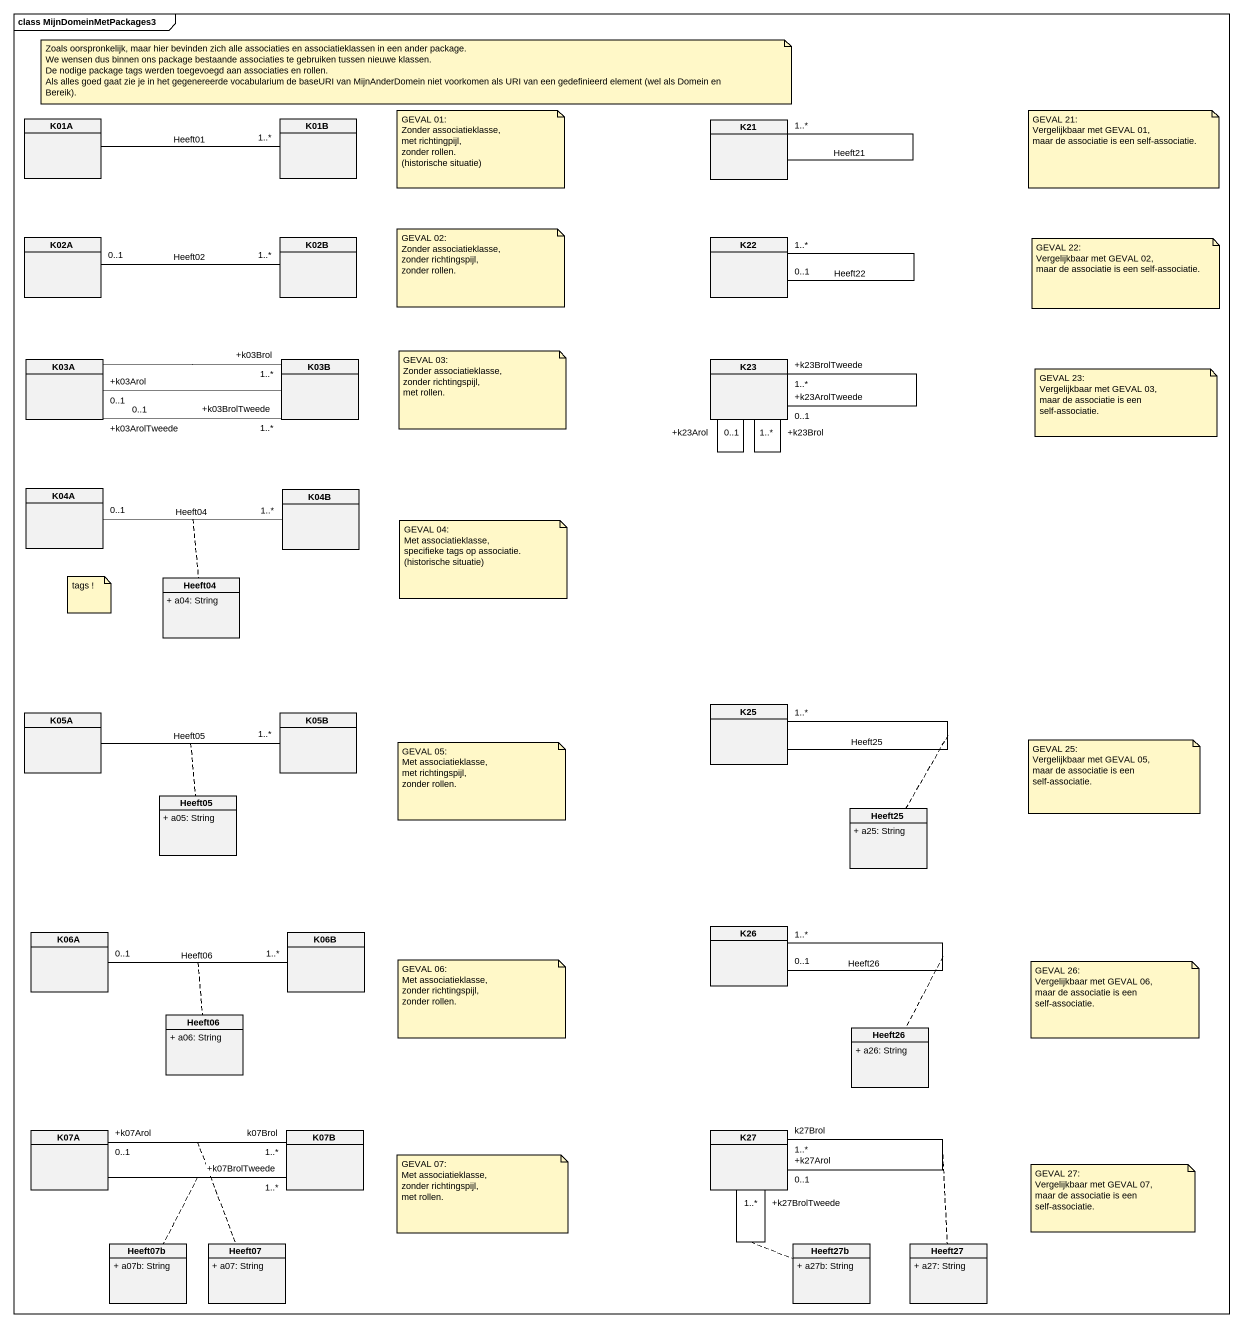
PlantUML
@startuml
mainframe class MijnDomeinMetPackages3
hide circle
hide empty members
skinparam classAttributeIconSize 0
class K01A
class K01B
class K21
class K02A
class K02B
class K22
class K03A
class K03B
class K23
class K04A
class K04B
class Heeft04 {
  + a04: String
}
class K05A
class K05B
class K25
class Heeft05 {
  + a05: String
}
class Heeft25 {
  + a25: String
}
class K06A
class K06B
class K26
class Heeft06 {
  + a06: String
}
class Heeft26 {
  + a26: String
}
class K07A
class K07B
class K27
class Heeft07b {
  + a07b: String
}
class Heeft07 {
  + a07: String
}
class Heeft27b {
  + a27b: String
}
class Heeft27 {
  + a27: String
}
K01A -right- "1..*" K01B : Heeft01
K21 -- "1..*" K21 : Heeft21
K02A "0..1" -right- "1..*" K02B : Heeft02
K22 "0..1" -- "1..*" K22 : Heeft22
K03A -right- "+k03Brol\n1..*" K03B
K03A "+k03Arol\n0..1" -right- K03B
K03A "+k03ArolTweede\n0..1" -right- "+k03BrolTweede\n1..*" K03B
K23 "+k23ArolTweede\n0..1" -- "+k23BrolTweede\n1..*" K23
K23 "+k23Arol\n0..1" -- K23
K23 -- "+k23Brol\n1..*" K23
K04A "0..1" -right- "1..*" K04B : Heeft04
(K04A, K04B) .. Heeft04
K05A -right- "1..*" K05B : Heeft05
(K05A, K05B) .. Heeft05
K25 -- "1..*" K25 : Heeft25
(K25, K25) .. Heeft25
K06A "0..1" -right- "1..*" K06B : Heeft06
(K06A, K06B) .. Heeft06
K26 "0..1" -- "1..*" K26 : Heeft26
(K26, K26) .. Heeft26
K07A -right- "+k07BrolTweede\n1..*" K07B
(K07A, K07B) .. Heeft07b
K07A "+k07Arol\n0..1" -right- "k07Brol\n1..*" K07B
(K07A, K07B) .. Heeft07
K27 -- "+k27BrolTweede\n1..*" K27
(K27, K27) .. Heeft27b
K27 "+k27Arol\n0..1" -- "k27Brol\n1..*" K27
(K27, K27) .. Heeft27
note as N1
  Zoals oorspronkelijk, maar hier bevinden zich alle associaties en associatieklassen in een ander package.
  We wensen dus binnen ons package bestaande associaties te gebruiken tussen nieuwe klassen.
  De nodige package tags werden toegevoegd aan associaties en rollen.
  Als alles goed gaat zie je in het gegenereerde vocabularium de baseURI van MijnAnderDomein niet voorkomen als URI van een gedefinieerd element (wel als Domein en Bereik).
end note
note as N2
  GEVAL 01:
  Zonder associatieklasse,
  met richtingpijl,
  zonder rollen.
  (historische situatie)
end note
note as N3
  GEVAL 21:
  Vergelijkbaar met GEVAL 01,
  maar de associatie is een self-associatie.
end note
note as N4
  GEVAL 02:
  Zonder associatieklasse,
  zonder richtingspijl,
  zonder rollen.
end note
note as N5
  GEVAL 22:
  Vergelijkbaar met GEVAL 02,
  maar de associatie is een self-associatie.
end note
note as N6
  GEVAL 03:
  Zonder associatieklasse,
  zonder richtingspijl,
  met rollen.
end note
note as N7
  GEVAL 23:
  Vergelijkbaar met GEVAL 03,
  maar de associatie is een self-associatie.
end note
note as N8
  GEVAL 04:
  Met associatieklasse,
  specifieke tags op associatie.
  (historische situatie)
end note
note as N9
  tags !
end note
note as N10
  GEVAL 05:
  Met associatieklasse,
  met richtingspijl,
  zonder rollen.
end note
note as N11
  GEVAL 25:
  Vergelijkbaar met GEVAL 05,
  maar de associatie is een self-associatie.
end note
note as N12
  GEVAL 06:
  Met associatieklasse,
  zonder richtingspijl,
  zonder rollen.
end note
note as N13
  GEVAL 26:
  Vergelijkbaar met GEVAL 06,
  maar de associatie is een self-associatie.
end note
note as N14
  GEVAL 07:
  Met associatieklasse,
  zonder richtingspijl,
  met rollen.
end note
note as N15
  GEVAL 27:
  Vergelijkbaar met GEVAL 07,
  maar de associatie is een self-associatie.
end note
@enduml
